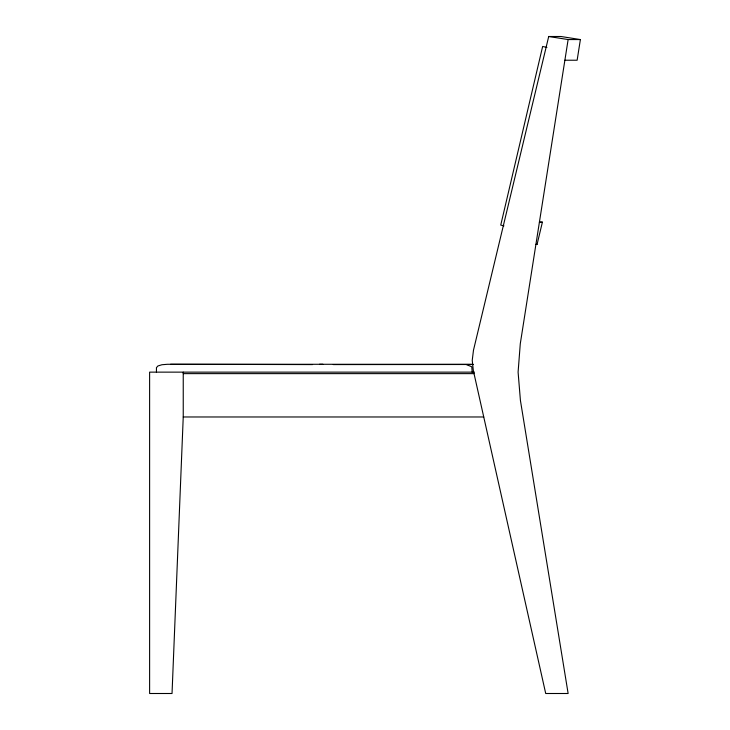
<?xml version="1.0" encoding="UTF-8"?>
<svg xmlns="http://www.w3.org/2000/svg" width="730" height="730" viewBox="0 0 730 730"><rect width="100%" height="100%" fill="white"/><g stroke="black" fill="none" stroke-linecap="round" stroke-linejoin="round"><path stroke-width="1.09" d="M183.239 372.136L183.239 416.976L172.034 693.5L149.614 693.5L149.614 372.136L474.336 372.136M580.386 39.557L568.132 39.557L520.28 343.775L518.099 372.127L520.426 400.469L568.132 693.5L545.712 693.5L473.323 370.493L472.237 360.355L473.478 350.227L548.705 36.5L560.959 36.5L580.386 39.557L577.138 60.225L564.883 60.225M535.939 244.34L537.088 244.322L542.399 222.166L539.37 222.13M333.291 364.58L473.067 364.507M542.399 222.166L539.534 222.194M473.067 364.288L167.435 364.288L161.941 364.735L157.926 365.967L156.448 367.646L156.448 372.136M183.239 373.632L474.026 373.632M183.239 416.976L483.744 416.976M312.568 364.58L170.537 364.288M536.413 244.221L537.088 244.322M548.705 36.5L568.132 39.557M546.898 47.459L542.645 46.455L500.743 225.095L503.937 225.844M466.671 364.735L471.79 366.779L472.164 372.136M322.934 364.288L319.484 364.288"/></g></svg>
